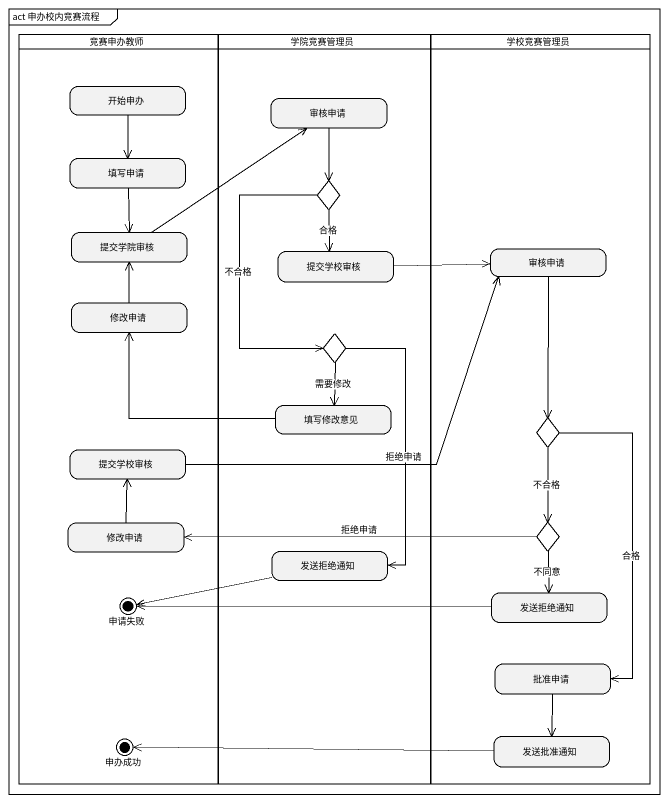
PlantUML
@startuml
mainframe act 申办校内竞赛流程
hide empty description
state 竞赛申办教师 <<partition>> {
  state 开始申办
  state 填写申请
  state 提交学院审核
  state 修改申请
  state "提交学校审核" as 提交学校审核_2
  state "修改申请" as 修改申请_2
  state 申请失败 <<end>>
  state 申办成功 <<end>>
}
state 学院竞赛管理员 <<partition>> {
  state 审核申请
  state choice1 <<choice>>
  state 提交学校审核
  state choice2 <<choice>>
  state 填写修改意见
  state 发送拒绝通知
}
state 学校竞赛管理员 <<partition>> {
  state "审核申请" as 审核申请_2
  state choice3 <<choice>>
  state choice4 <<choice>>
  state "发送拒绝通知" as 发送拒绝通知_2
  state 批准申请
  state 发送批准通知
}
开始申办 --> 填写申请
审核申请 --> choice1
填写申请 --> 提交学院审核
choice1 --> 提交学校审核 : 合格
choice1 --> choice2 : 不合格
提交学院审核 -up-> 审核申请
提交学校审核 -right-> 审核申请_2
审核申请_2 --> choice3
修改申请 -up-> 提交学院审核
choice2 --> 填写修改意见 : 需要修改
choice2 --> 发送拒绝通知 : 拒绝申请
填写修改意见 -left-> 修改申请
choice3 --> choice4 : 不合格
choice3 --> 批准申请 : 合格
提交学校审核_2 -right-> 审核申请_2
修改申请_2 -up-> 提交学校审核_2
choice4 -left-> 修改申请_2 : 拒绝申请
choice4 --> 发送拒绝通知_2 : 不同意
发送拒绝通知 -left-> 申请失败
发送拒绝通知_2 -left-> 申请失败
批准申请 --> 发送批准通知
发送批准通知 -left-> 申办成功
@enduml
